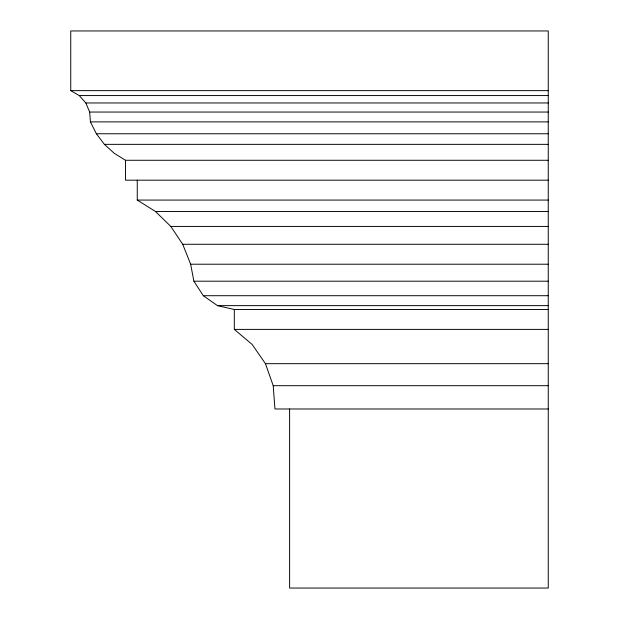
<?xml version="1.0" encoding="UTF-8"?>
<svg xmlns="http://www.w3.org/2000/svg" width="619" height="619" viewBox="0 0 619 619"><rect width="100%" height="100%" fill="white"/><g stroke="black" fill="none" stroke-linecap="round" stroke-linejoin="round"><path stroke-width="0.93" d="M289.607 408.981L289.607 588.05L548.256 588.05L548.256 30.95L70.744 30.95L70.744 90.637L548.256 90.637M70.744 90.637L79.286 95.566L548.256 95.566M79.286 95.566L85.824 102.963L548.256 102.963M85.824 102.963L89.67 112.047L548.256 112.047M89.67 112.047L90.436 121.881L548.256 121.881M90.436 121.881L96.378 133.758L548.256 133.758M96.378 133.758L104.394 144.351L548.256 144.351M104.394 144.351L114.221 153.288L125.518 160.275L548.256 160.275M548.256 180.175L125.518 180.175L125.518 160.275M137.263 180.175L137.263 200.069L548.256 200.069M137.263 200.069L155.431 211.474L548.256 211.474M155.431 211.474L170.813 226.43L548.256 226.43M170.813 226.43L182.721 244.273L548.256 244.273M182.721 244.273L190.637 264.212L548.256 264.212M190.637 264.212L193.894 281.196L548.256 281.196M193.894 281.196L203.303 295.712L548.256 295.712M203.303 295.712L217.47 305.631L548.256 305.631M217.47 305.631L234.322 309.5L548.256 309.5M234.322 309.5L234.322 329.393L548.256 329.393M234.322 329.393L252.165 344.466L265.443 363.678L548.256 363.678M265.443 363.678L273.219 385.691L548.256 385.691M548.256 408.981L274.952 408.981L273.219 385.691"/></g></svg>
